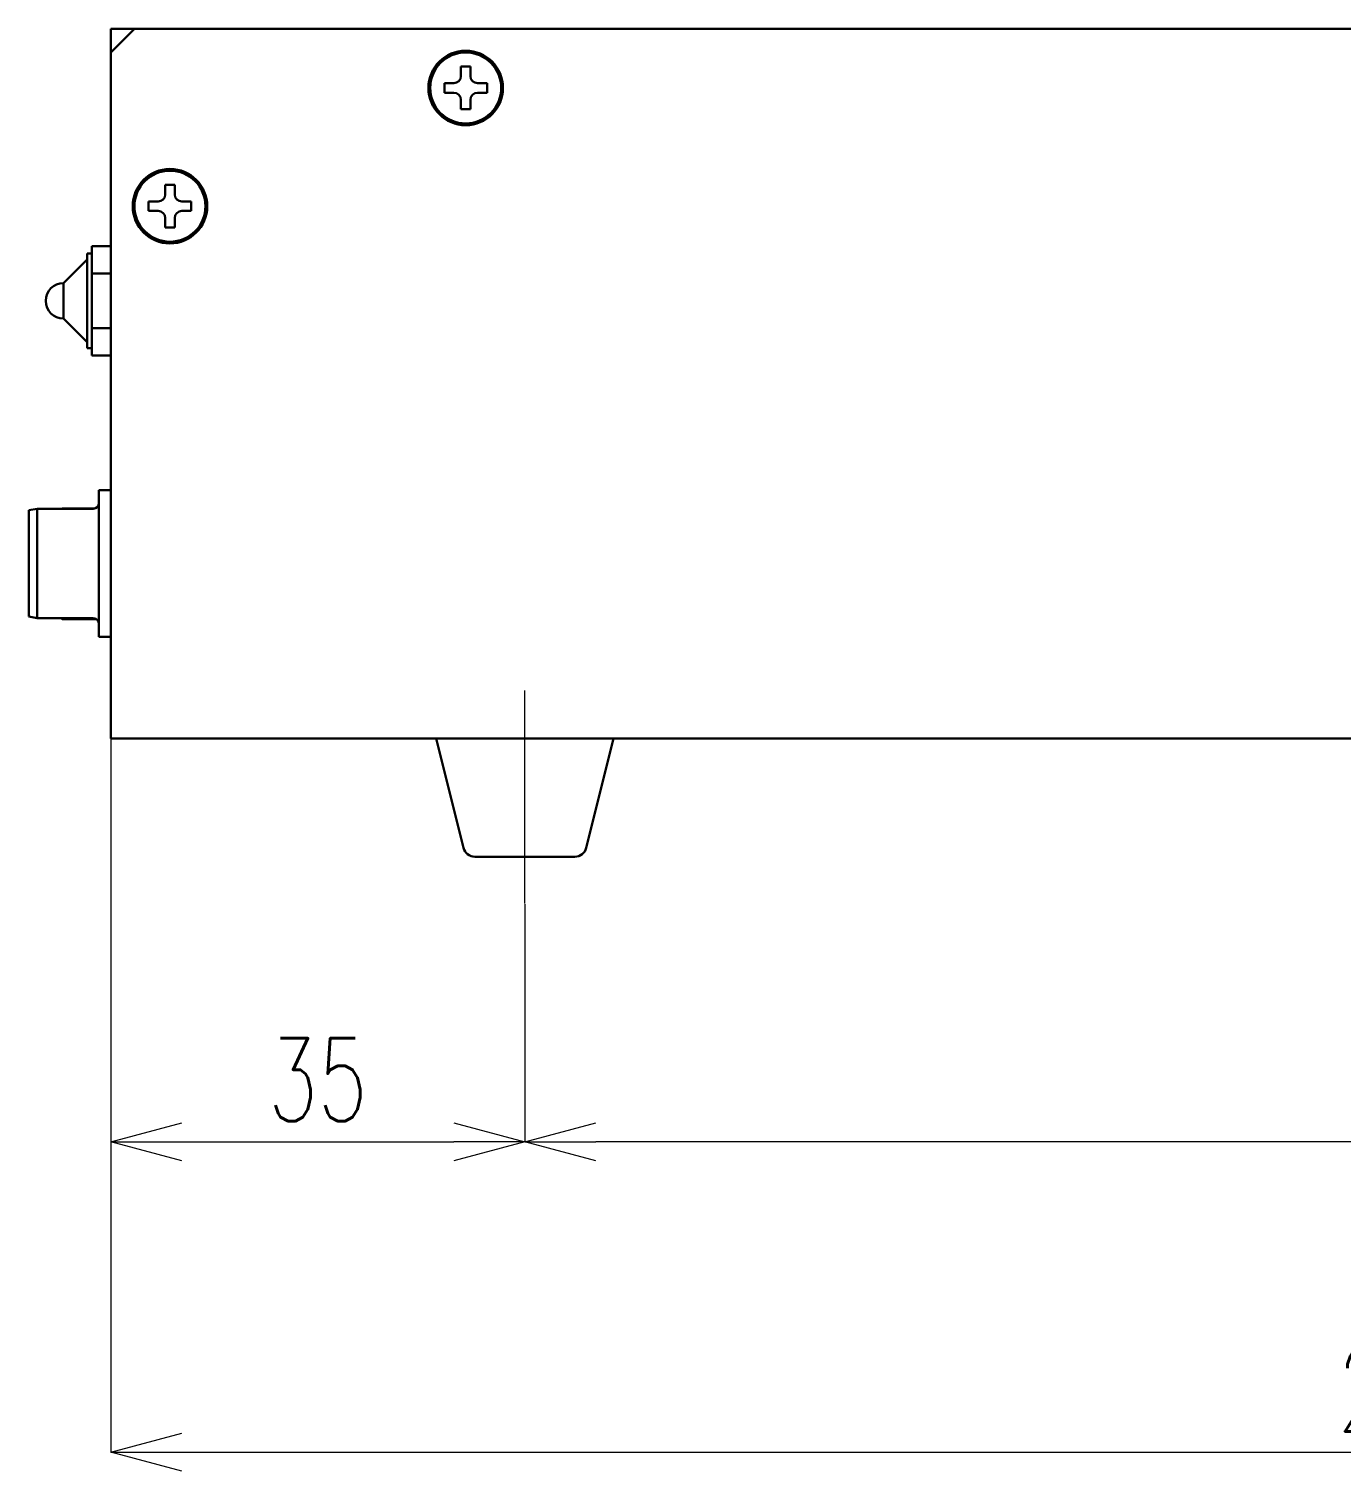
# Model space of a CAD drawing. Header units: millimetres. Extents: x 225 to 887, y 152 to 497.
# Drawn here: x 443.4 to 554.3, y 152.3 to 274.2 of the extents above; entities that cross this region are included whole.
import ezdxf

# ---------------------------------------------------------------- set-up
doc = ezdxf.new("R2010")
doc.units = ezdxf.units.MM
doc.layers.get('0').update_dxf_attribs({"lineweight": 30})
doc.layers.get('Defpoints').update_dxf_attribs({"lineweight": 9})
doc.layers.add('寸法', color=7, linetype='Continuous', lineweight=15)
doc.styles.add('SLDTEXTSTYLE0', font='TXT', dxfattribs={"width": 0.7, "bigfont": 'bigfont'})
doc.dimstyles.new('SLDDIMSTYLE0', dxfattribs={"dimtxt": 7, "dimasz": 6, "dimexe": 0, "dimexo": 0.0625, "dimgap": 1.75, "dimtad": 3, "dimdec": 4, "dimrnd": 1e-09, "dimzin": 12, "dimdsep": 46, "dimtxsty": 'SLDTEXTSTYLE0', "dimblk1": 'OPEN30', "dimblk2": 'OPEN30', "dimsah": 1, "dimcen": 0.09, "dimadec": 0, "dimazin": 3, "dimtfac": 1, "dimtdec": 4, "dimtofl": 0, "dimtmove": 0, "dimatfit": 3, "dimldrblk": 'OPEN30', "dimfxl": 1, "dimfrac": 2, "dimtolj": 1, "dimtzin": 12, "dimarcsym": 0})

# ---------------------------------------------------------------- blocks, each defined once
blk = doc.blocks.new('A$C36E85866')
for p, q in [((225.32, 55.5), (225.32, 57.5)), ((225.32, 57.5), (227.32, 57.5)), ((227.32, 57.5), (225.32, 55.5)), ((227.32, 57.5), (443.32, 57.5)), ((225.32, 55.5), (225.32, 0)), ((255.72, 54.3), (254.92, 54.3)), ((254.92, 54.3), (254.92, 53.5)), ((255.72, 53.5), (255.72, 54.3)), ((254.32, 52.9), (253.52, 52.9)), ((253.52, 52.9), (253.52, 52.1)), ((257.12, 52.9), (256.32, 52.9)), ((257.12, 52.1), (257.12, 52.9)), ((253.52, 52.1), (254.32, 52.1)), ((254.92, 51.5), (254.92, 50.7)), ((255.72, 50.7), (255.72, 51.5)), ((256.32, 52.1), (257.12, 52.1)), ((254.92, 50.7), (255.72, 50.7)), ((225.32, 47.94), (225.31, 47.94)), ((225.31, 47.8), (225.31, 47.94)), ((225.31, 47.32), (225.32, 47.32)), ((225.31, 46.61), (225.31, 46.86)), ((225.32, 46.61), (225.31, 46.61)), ((225.31, 46.61), (225.32, 46.61)), ((225.31, 46.57), (225.31, 46.61)), ((225.31, 46.57), (225.31, 46.57)), ((225.31, 46.57), (225.32, 46.57)), ((225.31, 44.67), (225.31, 46.57)), ((225.31, 44.67), (225.32, 44.67)), ((225.31, 44.66), (225.31, 44.67)), ((225.31, 44.66), (225.32, 44.66)), ((225.31, 44.64), (225.31, 44.66)), ((225.31, 44.64), (225.32, 44.64)), ((225.31, 44.63), (225.32, 44.63)), ((225.31, 44.1), (225.31, 44.54)), ((225.31, 44.02), (225.32, 44.02)), ((225.31, 44.01), (225.31, 43.94)), ((225.31, 43.94), (225.31, 43.91)), ((225.31, 43.91), (225.32, 43.91)), ((225.31, 43.91), (225.31, 42.57)), ((230.72, 44.3), (229.92, 44.3)), ((229.92, 44.3), (229.92, 43.5)), ((230.72, 43.5), (230.72, 44.3)), ((229.32, 42.9), (228.52, 42.9)), ((228.52, 42.9), (228.52, 42.1)), ((232.12, 42.9), (231.32, 42.9)), ((232.12, 42.1), (232.12, 42.9)), ((225.31, 42.57), (225.32, 42.57)), ((225.31, 42.57), (225.31, 42.55)), ((225.31, 42.55), (225.32, 42.55)), ((225.31, 42.55), (225.31, 42.52)), ((225.31, 42.52), (225.32, 42.52)), ((225.31, 41.58), (225.32, 41.58)), ((225.31, 41.54), (225.32, 41.54)), ((225.31, 41.52), (225.32, 41.52)), ((225.31, 41.52), (225.31, 41.19)), ((228.52, 42.1), (229.32, 42.1)), ((229.92, 41.5), (229.92, 40.7)), ((230.72, 40.7), (230.72, 41.5)), ((231.32, 42.1), (232.12, 42.1)), ((225.31, 41.19), (225.32, 41.19)), ((225.31, 41.19), (225.31, 38.55)), ((229.92, 40.7), (230.72, 40.7)), ((223.72, 37.96), (223.72, 39.12)), ((223.72, 39.12), (225.31, 39.12)), ((223.32, 38), (221.32, 36)), ((223.72, 38.5), (223.32, 38.5)), ((223.32, 30.5), (223.32, 38.5)), ((223.72, 36.81), (223.72, 37.96)), ((225.31, 38.55), (225.32, 38.55)), ((225.31, 38.53), (225.32, 38.53)), ((225.31, 38.52), (225.32, 38.52)), ((223.72, 36.81), (225.32, 36.81)), ((223.72, 34.5), (223.72, 36.81)), ((221.32, 33), (221.32, 36)), ((223.72, 32.19), (223.72, 34.5)), ((221.32, 33), (223.32, 31)), ((223.72, 32.19), (225.32, 32.19)), ((223.72, 31.04), (223.72, 32.19)), ((223.32, 30.5), (223.72, 30.5)), ((223.72, 29.88), (223.72, 31.04)), ((223.72, 29.88), (225.32, 29.88)), ((225.31, 27.56), (225.32, 27.56)), ((225.31, 27.52), (225.32, 27.52)), ((225.31, 27.52), (225.31, 24.88)), ((225.31, 24.88), (225.31, 24.55)), ((225.31, 24.88), (225.32, 24.88)), ((225.31, 24.55), (225.32, 24.55)), ((225.31, 24.53), (225.32, 24.53)), ((225.31, 24.52), (225.32, 24.52)), ((225.31, 24.42), (225.31, 22.55)), ((225.31, 22.55), (225.32, 22.55)), ((225.31, 22.52), (225.32, 22.52)), ((224.32, 16.75), (224.32, 18.5)), ((225.32, 18.5), (224.32, 18.5)), ((218.39, 16.8), (219.09, 16.92)), ((218.39, 13.31), (218.39, 16.8)), ((219.09, 13.29), (219.09, 16.92)), ((223.82, 16.92), (219.09, 16.92)), ((221.17, 16.92), (221.2, 16.95)), ((221.2, 16.95), (221.2, 16.92)), ((221.2, 16.95), (223.98, 16.95)), ((224.32, 7.85), (224.32, 16.75)), ((218.39, 10.26), (218.39, 13.31)), ((219.09, 13.29), (219.09, 10.24)), ((218.39, 7.8), (218.39, 10.26)), ((219.09, 7.67), (219.09, 10.24)), ((218.39, 7.8), (219.09, 7.67)), ((219.09, 7.67), (223.82, 7.67)), ((221.12, 7.67), (221.2, 7.6)), ((221.2, 7.6), (221.2, 7.67)), ((221.2, 7.6), (224.08, 7.6)), ((224.32, 6.1), (224.32, 7.85)), ((224.32, 6.1), (225.32, 6.1)), ((225.32, 0), (225.32, -2.5)), ((225.32, -2.5), (445.32, -2.5)), ((252.82, -2.5), (255.13, -11.74)), ((265.51, -11.74), (267.82, -2.5)), ((264.54, -12.5), (256.1, -12.5))]:
    blk.add_line(p, q)
for centre, radius in [((255.32, 52.5), 3.15), ((255.32, 52.5), 3), ((230.32, 42.5), 3.15), ((230.32, 42.5), 3)]:
    blk.add_circle(centre, radius)
for centre, radius, start, end in [((254.32, 53.5), 0.6, 270, 0), ((256.32, 53.5), 0.6, 180, 270), ((254.32, 51.5), 0.6, 0, 90), ((256.32, 51.5), 0.6, 90, 180), ((229.32, 43.5), 0.6, 270, 0), ((231.32, 43.5), 0.6, 180, 270), ((229.32, 41.5), 0.6, 0, 90), ((231.32, 41.5), 0.6, 90, 180), ((221.32, 34.5), 1.5, 90, 270), ((223.82, 17.42), 0.5, 270, 0), ((223.82, 7.17), 0.5, 0, 90), ((256.1, -11.5), 1, 194.0362, 270), ((264.54, -11.5), 1, 270, 345.9638)]:
    blk.add_arc(centre, radius, start, end)
for points, knots in [([(225.31, 46.61), (225.31, 46.61), (225.31, 46.61), (225.31, 46.61), (225.31, 46.61), (225.31, 46.61)], [0, 0, 0, 0, 0.493093, 0.888898, 1, 1, 1, 1]), ([(225.31, 44.02), (225.31, 44.02), (225.31, 44.02), (225.31, 44.02), (225.31, 44.05), (225.31, 44.08), (225.31, 44.1)], [0, 0, 0, 0, 0.024685, 0.273127, 0.495173, 1, 1, 1, 1])]:
    blk.add_open_spline(points, degree=3, knots=knots)
blk = doc.blocks.new('_Open30')
at = {"lineweight": -2}
for p, q in [((-1, 0.268), (0, 0)), ((0, 0), (-1, -0.268)), ((0, 0), (-1, 0))]:
    blk.add_line(p, q, dxfattribs=at)
blk = doc.blocks.new('*D8')
at = {"color": 0, "lineweight": -2}
for p, q in [((279.72, 207.69), (279.72, 173.59)), ((314.72, 193.69), (314.72, 173.59)), ((285.72, 173.59), (308.72, 173.59))]:
    blk.add_line(p, q, dxfattribs=at)
at = {"layer": 'Defpoints', "color": 0}
for p in [(279.72, 207.75), (314.72, 193.75), (314.72, 173.59)]:
    blk.add_point(p, dxfattribs=at)
at = {"color": 0, "lineweight": -2, "xscale": 6, "yscale": 6, "zscale": 6, "rotation": 180}
blk.add_blockref('_Open30', (279.72, 173.59), dxfattribs=at)
at = {"color": 0, "lineweight": -2, "xscale": 6, "yscale": 6, "zscale": 6}
blk.add_blockref('_Open30', (314.72, 173.59), dxfattribs=at)
at = {"color": 0, "insert": (297.22, 182.34), "char_height": 7, "attachment_point": 2, "style": 'SLDTEXTSTYLE0'}
blk.add_mtext('\\A1;35', dxfattribs=at)
blk = doc.blocks.new('*D9')
at = {"color": 0, "lineweight": -2}
for p, q in [((314.72, 193.69), (314.72, 173.59)), ((464.72, 193.69), (464.72, 173.59)), ((458.72, 173.59), (320.72, 173.59))]:
    blk.add_line(p, q, dxfattribs=at)
at = {"layer": 'Defpoints', "color": 0}
for p in [(314.72, 193.75), (464.72, 193.75), (314.72, 173.59)]:
    blk.add_point(p, dxfattribs=at)
at = {"color": 0, "lineweight": -2, "xscale": 6, "yscale": 6, "zscale": 6, "rotation": 180}
blk.add_blockref('_Open30', (314.72, 173.59), dxfattribs=at)
at = {"color": 0, "lineweight": -2, "xscale": 6, "yscale": 6, "zscale": 6}
blk.add_blockref('_Open30', (464.72, 173.59), dxfattribs=at)
at = {"color": 0, "insert": (389.72, 182.34), "char_height": 7, "attachment_point": 2, "style": 'SLDTEXTSTYLE0'}
blk.add_mtext('\\A1;150', dxfattribs=at)
blk = doc.blocks.new('*D10')
at = {"color": 0, "lineweight": -2}
for p, q in [((279.72, 207.69), (279.72, 147.36)), ((499.72, 207.69), (499.72, 147.36)), ((285.72, 147.36), (493.72, 147.36))]:
    blk.add_line(p, q, dxfattribs=at)
at = {"layer": 'Defpoints', "color": 0}
for p in [(279.72, 207.75), (499.72, 207.75), (499.72, 147.36)]:
    blk.add_point(p, dxfattribs=at)
at = {"color": 0, "lineweight": -2, "xscale": 6, "yscale": 6, "zscale": 6, "rotation": 180}
blk.add_blockref('_Open30', (279.72, 147.36), dxfattribs=at)
at = {"color": 0, "lineweight": -2, "xscale": 6, "yscale": 6, "zscale": 6}
blk.add_blockref('_Open30', (499.72, 147.36), dxfattribs=at)
at = {"color": 0, "insert": (389.72, 156.11), "char_height": 7, "attachment_point": 2, "style": 'SLDTEXTSTYLE0'}
blk.add_mtext('\\A1;220', dxfattribs=at)
blk = doc.blocks.new('A$C56A07746')
for p, q in [((260.31925, -16.4375), (260.31925, 1.5625)), ((225.31925, 0.0625), (225.31925, -2.4375))]:
    blk.add_line(p, q)
for base, p1, p2, picture, middle in [((260.31925, -36.59966), (225.31925, -2.4375), (260.31925, -16.4375), '*D8', (242.81925, -36.59966)), ((445.31925, -62.83017), (225.31925, -2.4375), (445.31925, -2.4375), '*D10', (335.31925, -62.83017)), ((260.31925, -36.59966), (410.31925, -16.4375), (260.31925, -16.4375), '*D9', (335.31925, -36.59966))]:
    dim = blk.add_linear_dim(base=base, p1=p1, p2=p2, dimstyle='SLDDIMSTYLE0')
    dim.commit()
    dim.dimension.update_dxf_attribs({"geometry": picture, "text_midpoint": middle, "dimtype": 128, "insert": (-54.39797, -210.18564)})

msp = doc.modelspace()

# ---------------------------------------------------------------- block references
msp.add_blockref('A$C36E85866', (225.02, 216.75))
at = {"layer": '寸法'}
msp.add_blockref('A$C56A07746', (225.02, 216.75), dxfattribs=at)

doc.saveas('drawing.dxf')
